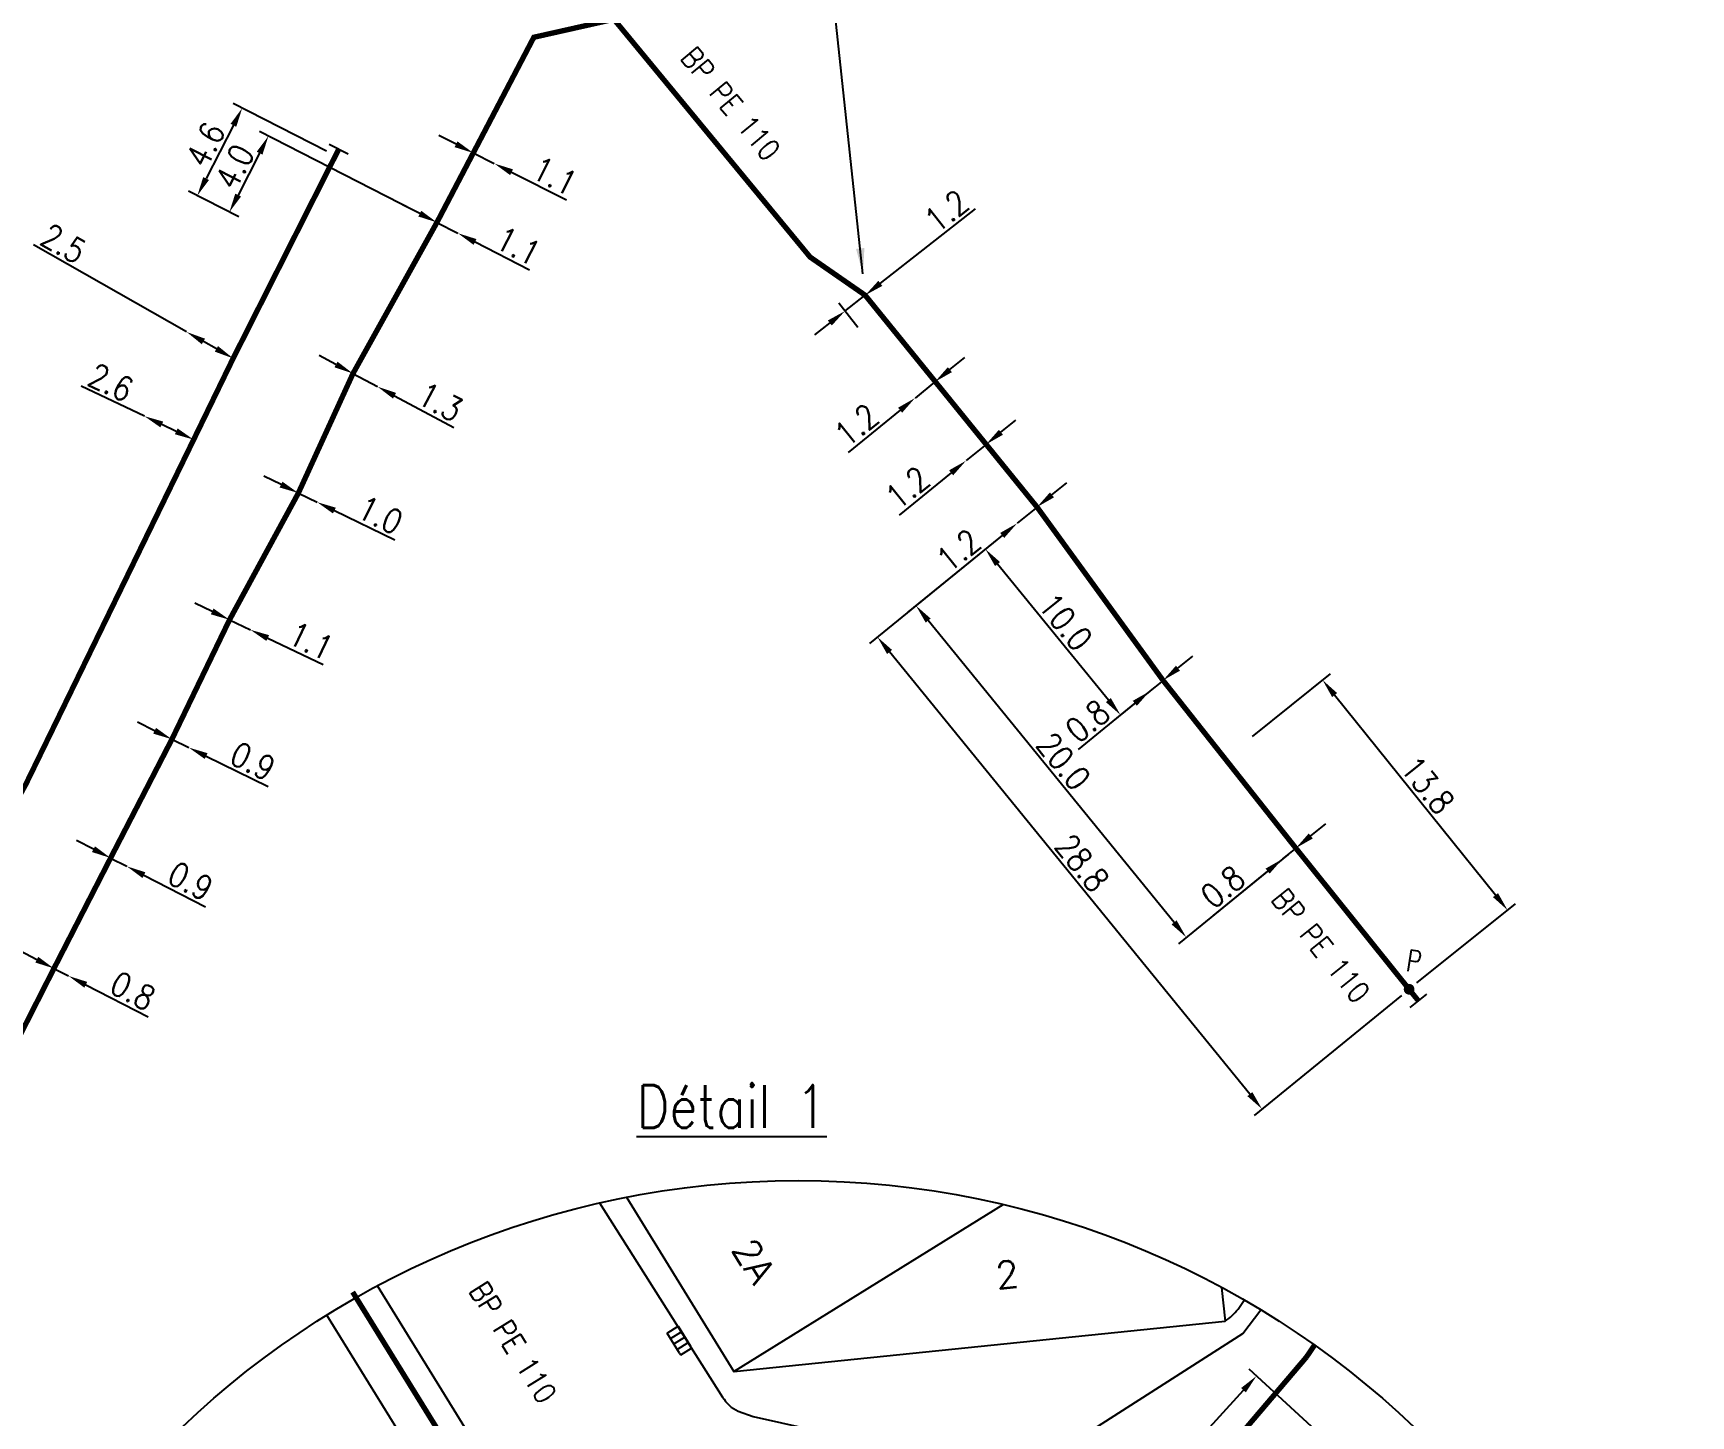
# Model space of a CAD drawing. Header units: millimetres. Extents: x 183997 to 185000, y 127999 to 129007.
# Drawn here: x 184591 to 184668.5, y 128123.1 to 128187.7 of the extents above; entities that cross this region are included whole.
import ezdxf
from ezdxf.enums import TextEntityAlignment as Align

# ---------------------------------------------------------------- set-up
doc = ezdxf.new("R2010")
doc.units = ezdxf.units.MM
doc.header["$PDMODE"] = 34
doc.linetypes.add('L_25_AP', pattern=[2000, 1000, 1000])
doc.linetypes.add('L_25_PE', pattern=[2000, 1000, 1000])
doc.layers.get('0').update_dxf_attribs({"linetype": 'CONTINUOUS'})
doc.layers.get('DEFPOINTS').update_dxf_attribs({"linetype": 'CONTINUOUS'})
for name, color, linetype in [('L_150', 1, 'CONTINUOUS'), ('L_300', 7, 'CONTINUOUS'), ('L_340', 7, 'CONTINUOUS'), ('L_900', 7, 'CONTINUOUS')]:
    doc.layers.add(name, color=color, linetype=linetype)
doc.styles.add('G_ROMANS', font='ROMANS.SHX', dxfattribs={"width": 0.75})
doc.styles.get("Standard").update_dxf_attribs({"font": 'romans.shx', "width": 0.85})
doc.dimstyles.get("Standard").update_dxf_attribs({"dimtxt": 1.5, "dimasz": 1.2, "dimexe": 0.625, "dimexo": 0.625, "dimgap": 0.25, "dimtad": 1, "dimdec": 1, "dimzin": 0, "dimdsep": 46, "dimtxsty": 'Standard', "dimcen": -0.5, "dimadec": 0, "dimazin": 0, "dimtfac": 1, "dimtdec": 1, "dimtmove": 0, "dimatfit": 3, "dimfxl": 0, "dimtolj": 1, "dimtzin": 0, "dimarcsym": 0})

# ---------------------------------------------------------------- blocks, each defined once
blk = doc.blocks.new('*D146')
at = {"layer": 'DEFPOINTS', "color": 0, "linetype": 'Continuous', "transparency": 16777216}
for p in [(184633.162, 128171.447), (184632.231, 128170.689), (184632.231, 128170.689)]:
    blk.add_point(p, dxfattribs=at)
at = {"layer": 'L_150', "color": 0, "linetype": 'Continuous', "lineweight": -2, "transparency": 16777216}
for p, q in [((184633.86, 128172.015), (184634.557, 128172.584)), ((184633.162, 128171.447), (184632.231, 128170.689)), ((184631.534, 128170.121), (184629.098, 128168.136))]:
    blk.add_line(p, q, dxfattribs=at)
at = {"layer": 'L_150', "color": 0, "linetype": 'Continuous', "transparency": 16777216}
for points in [[(184633.765, 128172.132), (184633.954, 128171.899), (184633.162, 128171.447)], [(184631.439, 128170.237), (184631.628, 128170.004), (184632.231, 128170.689)]]:
    blk.add_solid(points, dxfattribs=at)
at = {"layer": 'L_150', "color": 0, "linetype": 'Continuous', "transparency": 16777216, "insert": (184629.493, 128169.426), "char_height": 1.125, "attachment_point": 5, "rotation": 39.16659}
blk.add_mtext('\\A1;1.2', dxfattribs=at)
blk = doc.blocks.new('*D147')
at = {"layer": 'DEFPOINTS', "color": 0, "linetype": 'Continuous', "transparency": 16777216}
for p in [(184635.547, 128168.519), (184634.616, 128167.761), (184634.616, 128167.761)]:
    blk.add_point(p, dxfattribs=at)
at = {"layer": 'L_150', "color": 0, "linetype": 'Continuous', "lineweight": -2, "transparency": 16777216}
for p, q in [((184636.245, 128169.088), (184636.942, 128169.656)), ((184635.547, 128168.519), (184634.616, 128167.761)), ((184633.919, 128167.193), (184631.483, 128165.209))]:
    blk.add_line(p, q, dxfattribs=at)
at = {"layer": 'L_150', "color": 0, "linetype": 'Continuous', "transparency": 16777216}
for points in [[(184636.15, 128169.204), (184636.339, 128168.971), (184635.547, 128168.519)], [(184633.824, 128167.309), (184634.013, 128167.077), (184634.616, 128167.761)]]:
    blk.add_solid(points, dxfattribs=at)
at = {"layer": 'L_150', "color": 0, "linetype": 'Continuous', "transparency": 16777216, "insert": (184631.878, 128166.498), "char_height": 1.125, "attachment_point": 5, "rotation": 39.16659}
blk.add_mtext('\\A1;1.2', dxfattribs=at)
blk = doc.blocks.new('*D148')
at = {"layer": 'DEFPOINTS', "color": 0, "linetype": 'Continuous', "transparency": 16777216}
for p in [(184629.9, 128175.493), (184628.956, 128174.753), (184629.846, 128173.617)]:
    blk.add_point(p, dxfattribs=at)
at = {"layer": 'L_150', "color": 0, "linetype": 'Continuous', "lineweight": -2, "transparency": 16777216}
for p, q in [((184630.608, 128176.048), (184635.049, 128179.531)), ((184629.557, 128173.986), (184628.667, 128175.122)), ((184628.956, 128174.753), (184629.9, 128175.493)), ((184628.248, 128174.197), (184627.539, 128173.642))]:
    blk.add_line(p, q, dxfattribs=at)
at = {"layer": 'L_150', "color": 0, "linetype": 'Continuous', "transparency": 16777216}
for points in [[(184630.516, 128176.167), (184630.701, 128175.93), (184629.9, 128175.493)], [(184628.155, 128174.315), (184628.34, 128174.079), (184628.956, 128174.753)]]:
    blk.add_solid(points, dxfattribs=at)
at = {"layer": 'L_150', "color": 0, "linetype": 'Continuous', "transparency": 16777216, "insert": (184633.705, 128179.43), "char_height": 1.125, "attachment_point": 5, "rotation": 38.10242}
blk.add_mtext('\\A1;1.2', dxfattribs=at)
blk = doc.blocks.new('L_340_07')
at = {"color": 0, "linetype": 'Continuous', "const_width": 0.25, "flags": 128}
blk.add_lwpolyline([(0, 0), (0.35, 0)], dxfattribs=at)
at = {"color": 0, "linetype": 'Continuous', "flags": 128}
blk.add_lwpolyline([(0.35, -0.5), (0.35, 0.5)], dxfattribs=at)
at = {"color": 0, "linetype": 'Continuous', "width": 0.75, "flags": 3}
for tag, p in [('DEF_LEG', (0.723, -3.465)), ('DEF_COUP', (0.723, -5.965)), ('DEF_TYPE', (0.723, -8.465))]:
    blk.add_attdef(tag, text='', height=1.2, dxfattribs=at).set_placement(p, align=Align.MIDDLE)
blk = doc.blocks.new('L_300_12')
at = {"color": 0, "linetype": 'Continuous', "const_width": 0.248, "flags": 128}
blk.add_lwpolyline([(-0.126, 0, 1), (0.126, 0, 1)], format="xyb", close=True, dxfattribs=at)
at = {"color": 0, "linetype": 'Continuous', "style": 'G_ROMANS', "width": 0.75}
blk.add_text('P', height=1, dxfattribs=at).set_placement((0, 1.331), align=Align.MIDDLE)
at = {"color": 0, "linetype": 'Continuous', "width": 0.75, "flags": 3}
for tag, p in [('DEF_LEG', (0, -5)), ('DEF_COUP', (0, -7.5)), ('DEF_TYPE', (0, -10))]:
    blk.add_attdef(tag, text='', height=1.2, dxfattribs=at).set_placement(p, align=Align.MIDDLE)
blk = doc.blocks.new('*D1305')
at = {"layer": 'DEFPOINTS', "color": 0, "linetype": 'Continuous', "transparency": 16777216}
for p in [(184648.186, 128124.97), (184653.056, 128120.516), (184629.883, 128101.597)]:
    blk.add_point(p, dxfattribs=at)
at = {"layer": 'L_900', "color": 0, "linetype": 'Continuous', "lineweight": -2, "transparency": 16777216}
for p, q in [((184652.71, 128120.832), (184647.84, 128125.287)), ((184628.815, 128103.794), (184647.579, 128124.306)), ((184629.537, 128101.913), (184627.862, 128103.446))]:
    blk.add_line(p, q, dxfattribs=at)
at = {"layer": 'L_900', "color": 0, "linetype": 'Continuous', "transparency": 16777216}
for points in [[(184647.468, 128124.408), (184647.689, 128124.205), (184648.186, 128124.97)], [(184628.704, 128103.895), (184628.926, 128103.692), (184628.208, 128103.13)]]:
    blk.add_solid(points, dxfattribs=at)
at = {"layer": 'L_900', "color": 0, "linetype": 'Continuous', "transparency": 16777216, "insert": (184637.643, 128114.556), "char_height": 1.125, "attachment_point": 5, "rotation": 47.55014}
blk.add_mtext('\\A1;14.8', dxfattribs=at)
blk = doc.blocks.new('*D473')
at = {"layer": 'DEFPOINTS', "color": 0, "linetype": 'Continuous', "transparency": 16777216}
for p in [(184598.189, 128173.777), (184598.189, 128173.777), (184600.363, 128172.542)]:
    blk.add_point(p, dxfattribs=at)
at = {"layer": 'L_150', "color": 0, "linetype": 'Continuous', "lineweight": -2, "transparency": 16777216}
for p, q in [((184598.189, 128173.777), (184591.031, 128177.842)), ((184599.58, 128172.987), (184598.972, 128173.333))]:
    blk.add_line(p, q, dxfattribs=at)
at = {"layer": 'L_150', "color": 0, "linetype": 'Continuous', "transparency": 16777216}
for points in [[(184599.046, 128173.463), (184598.898, 128173.202), (184598.189, 128173.777)], [(184599.654, 128173.117), (184599.506, 128172.856), (184600.363, 128172.542)]]:
    blk.add_solid(points, dxfattribs=at)
at = {"layer": 'L_150', "color": 0, "linetype": 'Continuous', "transparency": 16777216, "insert": (184592.436, 128177.907), "char_height": 1.125, "attachment_point": 5, "rotation": 330.4049}
blk.add_mtext('\\A1;2.5', dxfattribs=at)
blk = doc.blocks.new('*D475')
at = {"layer": 'DEFPOINTS', "color": 0, "linetype": 'Continuous', "transparency": 16777216}
for p in [(184600.186, 128179.377), (184601.04, 128178.939), (184609.886, 128178.897)]:
    blk.add_point(p, dxfattribs=at)
at = {"layer": 'L_150', "color": 0, "linetype": 'Continuous', "lineweight": -2, "transparency": 16777216}
for p, q in [((184609.469, 128179.111), (184601.594, 128183.15)), ((184601.601, 128182.135), (184600.597, 128180.178)), ((184600.623, 128179.153), (184599.769, 128179.591))]:
    blk.add_line(p, q, dxfattribs=at)
at = {"layer": 'L_150', "color": 0, "linetype": 'Continuous', "transparency": 16777216}
for points in [[(184601.467, 128182.204), (184601.734, 128182.067), (184602.011, 128182.936)], [(184600.463, 128180.246), (184600.73, 128180.109), (184600.186, 128179.377)]]:
    blk.add_solid(points, dxfattribs=at)
at = {"layer": 'L_150', "color": 0, "linetype": 'Continuous', "transparency": 16777216, "insert": (184600.431, 128181.499), "char_height": 1.125, "attachment_point": 5, "rotation": 62.84719}
blk.add_mtext('\\A1;4.0', dxfattribs=at)
blk = doc.blocks.new('*D476')
at = {"layer": 'DEFPOINTS', "color": 0, "linetype": 'Continuous', "transparency": 16777216}
for p in [(184596.215, 128169.839), (184596.215, 128169.839), (184598.517, 128168.743)]:
    blk.add_point(p, dxfattribs=at)
at = {"layer": 'L_150', "color": 0, "linetype": 'Continuous', "lineweight": -2, "transparency": 16777216}
for p, q in [((184596.215, 128169.839), (184593.254, 128171.248)), ((184597.704, 128169.13), (184597.027, 128169.453))]:
    blk.add_line(p, q, dxfattribs=at)
at = {"layer": 'L_150', "color": 0, "linetype": 'Continuous', "transparency": 16777216}
for points in [[(184597.092, 128169.588), (184596.963, 128169.317), (184596.215, 128169.839)], [(184597.769, 128169.266), (184597.64, 128168.995), (184598.517, 128168.743)]]:
    blk.add_solid(points, dxfattribs=at)
at = {"layer": 'L_150', "color": 0, "linetype": 'Continuous', "transparency": 16777216, "insert": (184594.65, 128171.414), "char_height": 1.125, "attachment_point": 5, "rotation": 334.54634}
blk.add_mtext('\\A1;2.6', dxfattribs=at)
blk = doc.blocks.new('*D477')
at = {"layer": 'DEFPOINTS', "color": 0, "linetype": 'Continuous', "transparency": 16777216}
for p in [(184591.988, 128144.022), (184592.673, 128143.671), (184592.673, 128143.671)]:
    blk.add_point(p, dxfattribs=at)
at = {"layer": 'L_150', "color": 0, "linetype": 'Continuous', "lineweight": -2, "transparency": 16777216}
for p, q in [((184591.187, 128144.433), (184590.386, 128144.844)), ((184591.988, 128144.022), (184592.673, 128143.671)), ((184593.474, 128143.26), (184596.391, 128141.764))]:
    blk.add_line(p, q, dxfattribs=at)
at = {"layer": 'L_150', "color": 0, "linetype": 'Continuous', "transparency": 16777216}
for points in [[(184591.255, 128144.566), (184591.119, 128144.3), (184591.988, 128144.022)], [(184593.542, 128143.394), (184593.405, 128143.127), (184592.673, 128143.671)]]:
    blk.add_solid(points, dxfattribs=at)
at = {"layer": 'L_150', "color": 0, "linetype": 'Continuous', "transparency": 16777216, "insert": (184595.675, 128142.974), "char_height": 1.125, "attachment_point": 5, "rotation": 332.85216}
blk.add_mtext('\\A1;0.8', dxfattribs=at)
blk = doc.blocks.new('*D478')
at = {"layer": 'DEFPOINTS', "color": 0, "linetype": 'Continuous', "transparency": 16777216}
for p in [(184605.138, 128182.007), (184598.687, 128180.146), (184601.04, 128178.939)]:
    blk.add_point(p, dxfattribs=at)
at = {"layer": 'L_340', "color": 0, "linetype": 'Continuous', "lineweight": -2, "transparency": 16777216}
for p, q in [((184604.721, 128182.221), (184600.369, 128184.453)), ((184600.375, 128183.438), (184599.097, 128180.947)), ((184600.623, 128179.153), (184598.27, 128180.36))]:
    blk.add_line(p, q, dxfattribs=at)
at = {"layer": 'L_340', "color": 0, "linetype": 'Continuous', "transparency": 16777216}
for points in [[(184600.242, 128183.507), (184600.509, 128183.37), (184600.786, 128184.239)], [(184598.964, 128181.015), (184599.231, 128180.878), (184598.687, 128180.146)]]:
    blk.add_solid(points, dxfattribs=at)
at = {"layer": 'L_340', "color": 0, "linetype": 'Continuous', "transparency": 16777216, "insert": (184599.069, 128182.535), "char_height": 1.125, "attachment_point": 5, "rotation": 62.84719}
blk.add_mtext('\\A1;4.6', dxfattribs=at)
blk = doc.blocks.new('*D481')
at = {"layer": 'DEFPOINTS', "color": 0, "linetype": 'Continuous', "transparency": 16777216}
for p in [(184609.886, 128178.897), (184610.865, 128178.395), (184610.865, 128178.395)]:
    blk.add_point(p, dxfattribs=at)
at = {"layer": 'L_150', "color": 0, "linetype": 'Continuous', "lineweight": -2, "transparency": 16777216}
for p, q in [((184609.085, 128179.308), (184608.285, 128179.719)), ((184609.886, 128178.897), (184610.865, 128178.395)), ((184611.666, 128177.985), (184614.218, 128176.675))]:
    blk.add_line(p, q, dxfattribs=at)
at = {"layer": 'L_150', "color": 0, "linetype": 'Continuous', "transparency": 16777216}
for points in [[(184609.154, 128179.441), (184609.017, 128179.175), (184609.886, 128178.897)], [(184611.734, 128178.118), (184611.597, 128177.851), (184610.865, 128178.395)]]:
    blk.add_solid(points, dxfattribs=at)
at = {"layer": 'L_150', "color": 0, "linetype": 'Continuous', "transparency": 16777216, "insert": (184613.685, 128177.792), "char_height": 1.125, "attachment_point": 5, "rotation": 332.84719}
blk.add_mtext('\\A1;1.1', dxfattribs=at)
blk = doc.blocks.new('*D482')
at = {"layer": 'DEFPOINTS', "color": 0, "linetype": 'Continuous', "transparency": 16777216}
for p in [(184594.636, 128149.186), (184595.392, 128148.797), (184595.392, 128148.797)]:
    blk.add_point(p, dxfattribs=at)
at = {"layer": 'L_150', "color": 0, "linetype": 'Continuous', "lineweight": -2, "transparency": 16777216}
for p, q in [((184593.836, 128149.598), (184593.036, 128150.009)), ((184594.636, 128149.186), (184595.392, 128148.797)), ((184596.192, 128148.385), (184599.067, 128146.906))]:
    blk.add_line(p, q, dxfattribs=at)
at = {"layer": 'L_150', "color": 0, "linetype": 'Continuous', "transparency": 16777216}
for points in [[(184593.904, 128149.731), (184593.767, 128149.464), (184594.636, 128149.186)], [(184596.261, 128148.519), (184596.124, 128148.252), (184595.392, 128148.797)]]:
    blk.add_solid(points, dxfattribs=at)
at = {"layer": 'L_150', "color": 0, "linetype": 'Continuous', "transparency": 16777216, "insert": (184598.373, 128148.107), "char_height": 1.125, "attachment_point": 5, "rotation": 332.77654}
blk.add_mtext('\\A1;0.9', dxfattribs=at)
blk = doc.blocks.new('*D483')
at = {"layer": 'DEFPOINTS', "color": 0, "linetype": 'Continuous', "transparency": 16777216}
for p in [(184597.501, 128154.737), (184598.291, 128154.348), (184598.291, 128154.348)]:
    blk.add_point(p, dxfattribs=at)
at = {"layer": 'L_150', "color": 0, "linetype": 'Continuous', "lineweight": -2, "transparency": 16777216}
for p, q in [((184596.694, 128155.134), (184595.886, 128155.531)), ((184597.501, 128154.737), (184598.291, 128154.348)), ((184599.099, 128153.951), (184601.999, 128152.523))]:
    blk.add_line(p, q, dxfattribs=at)
at = {"layer": 'L_150', "color": 0, "linetype": 'Continuous', "transparency": 16777216}
for points in [[(184596.76, 128155.269), (184596.628, 128154.999), (184597.501, 128154.737)], [(184599.165, 128154.085), (184599.032, 128153.816), (184598.291, 128154.348)]]:
    blk.add_solid(points, dxfattribs=at)
at = {"layer": 'L_150', "color": 0, "linetype": 'Continuous', "transparency": 16777216, "insert": (184601.284, 128153.711), "char_height": 1.125, "attachment_point": 5, "rotation": 333.79856}
blk.add_mtext('\\A1;0.9', dxfattribs=at)
blk = doc.blocks.new('*D484')
at = {"layer": 'DEFPOINTS', "color": 0, "linetype": 'Continuous', "transparency": 16777216}
for p in [(184600.194, 128160.323), (184601.168, 128159.856), (184601.168, 128159.856)]:
    blk.add_point(p, dxfattribs=at)
at = {"layer": 'L_150', "color": 0, "linetype": 'Continuous', "lineweight": -2, "transparency": 16777216}
for p, q in [((184599.383, 128160.712), (184598.571, 128161.101)), ((184600.194, 128160.323), (184601.168, 128159.856)), ((184601.98, 128159.467), (184604.566, 128158.226))]:
    blk.add_line(p, q, dxfattribs=at)
at = {"layer": 'L_150', "color": 0, "linetype": 'Continuous', "transparency": 16777216}
for points in [[(184599.448, 128160.847), (184599.318, 128160.577), (184600.194, 128160.323)], [(184602.044, 128159.602), (184601.915, 128159.332), (184601.168, 128159.856)]]:
    blk.add_solid(points, dxfattribs=at)
at = {"layer": 'L_150', "color": 0, "linetype": 'Continuous', "transparency": 16777216, "insert": (184604.003, 128159.328), "char_height": 1.125, "attachment_point": 5, "rotation": 334.3787}
blk.add_mtext('\\A1;1.1', dxfattribs=at)
blk = doc.blocks.new('*D485')
at = {"layer": 'DEFPOINTS', "color": 0, "linetype": 'Continuous', "transparency": 16777216}
for p in [(184603.412, 128166.247), (184604.284, 128165.822), (184604.284, 128165.822)]:
    blk.add_point(p, dxfattribs=at)
at = {"layer": 'L_150', "color": 0, "linetype": 'Continuous', "lineweight": -2, "transparency": 16777216}
for p, q in [((184602.603, 128166.641), (184601.794, 128167.035)), ((184603.412, 128166.247), (184604.284, 128165.822)), ((184605.093, 128165.428), (184607.918, 128164.052))]:
    blk.add_line(p, q, dxfattribs=at)
at = {"layer": 'L_150', "color": 0, "linetype": 'Continuous', "transparency": 16777216}
for points in [[(184602.668, 128166.776), (184602.537, 128166.506), (184603.412, 128166.247)], [(184605.159, 128165.563), (184605.027, 128165.293), (184604.284, 128165.822)]]:
    blk.add_solid(points, dxfattribs=at)
at = {"layer": 'L_150', "color": 0, "linetype": 'Continuous', "transparency": 16777216, "insert": (184607.238, 128165.217), "char_height": 1.125, "attachment_point": 5, "rotation": 334.03168}
blk.add_mtext('\\A1;1.0', dxfattribs=at)
blk = doc.blocks.new('*D486')
at = {"layer": 'DEFPOINTS', "color": 0, "linetype": 'Continuous', "transparency": 16777216}
for p in [(184605.963, 128171.832), (184607.11, 128171.22), (184607.11, 128171.22)]:
    blk.add_point(p, dxfattribs=at)
at = {"layer": 'L_150', "color": 0, "linetype": 'Continuous', "lineweight": -2, "transparency": 16777216}
for p, q in [((184605.169, 128172.256), (184604.375, 128172.68)), ((184605.963, 128171.832), (184607.11, 128171.22)), ((184607.904, 128170.796), (184610.676, 128169.316))]:
    blk.add_line(p, q, dxfattribs=at)
at = {"layer": 'L_150', "color": 0, "linetype": 'Continuous', "transparency": 16777216}
for points in [[(184605.24, 128172.388), (184605.099, 128172.124), (184605.963, 128171.832)], [(184607.975, 128170.928), (184607.833, 128170.664), (184607.11, 128171.22)]]:
    blk.add_solid(points, dxfattribs=at)
at = {"layer": 'L_150', "color": 0, "linetype": 'Continuous', "transparency": 16777216, "insert": (184610.04, 128170.506), "char_height": 1.125, "attachment_point": 5, "rotation": 331.90396}
blk.add_mtext('\\A1;1.3', dxfattribs=at)
blk = doc.blocks.new('*D487')
at = {"layer": 'DEFPOINTS', "color": 0, "linetype": 'Continuous', "transparency": 16777216}
for p in [(184611.586, 128182.144), (184612.568, 128181.65), (184612.568, 128181.65)]:
    blk.add_point(p, dxfattribs=at)
at = {"layer": 'L_150', "color": 0, "linetype": 'Continuous', "lineweight": -2, "transparency": 16777216}
for p, q in [((184610.782, 128182.549), (184609.978, 128182.954)), ((184611.586, 128182.144), (184612.568, 128181.65)), ((184613.372, 128181.245), (184615.935, 128179.955))]:
    blk.add_line(p, q, dxfattribs=at)
at = {"layer": 'L_150', "color": 0, "linetype": 'Continuous', "transparency": 16777216}
for points in [[(184610.849, 128182.683), (184610.714, 128182.415), (184611.586, 128182.144)], [(184613.44, 128181.379), (184613.305, 128181.111), (184612.568, 128181.65)]]:
    blk.add_solid(points, dxfattribs=at)
at = {"layer": 'L_150', "color": 0, "linetype": 'Continuous', "transparency": 16777216, "insert": (184615.393, 128181.068), "char_height": 1.125, "attachment_point": 5, "rotation": 333.28178}
blk.add_mtext('\\A1;1.1', dxfattribs=at)
blk = doc.blocks.new('*D488')
at = {"layer": 'DEFPOINTS', "color": 0, "linetype": 'Continuous', "transparency": 16777216}
for p in [(184637.932, 128165.591), (184637.002, 128164.833), (184637.002, 128164.833)]:
    blk.add_point(p, dxfattribs=at)
at = {"layer": 'L_150', "color": 0, "linetype": 'Continuous', "lineweight": -2, "transparency": 16777216}
for p, q in [((184638.63, 128166.16), (184639.327, 128166.728)), ((184637.932, 128165.591), (184637.002, 128164.833)), ((184636.304, 128164.265), (184633.868, 128162.281))]:
    blk.add_line(p, q, dxfattribs=at)
at = {"layer": 'L_150', "color": 0, "linetype": 'Continuous', "transparency": 16777216}
for points in [[(184638.535, 128166.276), (184638.724, 128166.043), (184637.932, 128165.591)], [(184636.209, 128164.381), (184636.398, 128164.149), (184637.002, 128164.833)]]:
    blk.add_solid(points, dxfattribs=at)
at = {"layer": 'L_150', "color": 0, "linetype": 'Continuous', "transparency": 16777216, "insert": (184634.263, 128163.57), "char_height": 1.125, "attachment_point": 5, "rotation": 39.16659}
blk.add_mtext('\\A1;1.2', dxfattribs=at)
blk = doc.blocks.new('*D489')
at = {"layer": 'DEFPOINTS', "color": 0, "linetype": 'Continuous', "transparency": 16777216}
for p in [(184637.002, 128164.833), (184632.275, 128160.983), (184650.026, 128149.647)]:
    blk.add_point(p, dxfattribs=at)
at = {"layer": 'L_150', "color": 0, "linetype": 'Continuous', "lineweight": -2, "transparency": 16777216}
for p, q in [((184636.638, 128164.537), (184631.912, 128160.687)), ((184644.338, 128146.175), (184632.844, 128160.286)), ((184649.662, 128149.351), (184644.543, 128145.181))]:
    blk.add_line(p, q, dxfattribs=at)
at = {"layer": 'L_150', "color": 0, "linetype": 'Continuous', "transparency": 16777216}
for points in [[(184632.96, 128160.38), (184632.727, 128160.191), (184632.275, 128160.983)], [(184644.455, 128146.27), (184644.222, 128146.08), (184644.907, 128145.477)]]:
    blk.add_solid(points, dxfattribs=at)
at = {"layer": 'L_150', "color": 0, "linetype": 'Continuous', "transparency": 16777216, "insert": (184639.172, 128153.704), "char_height": 1.125, "attachment_point": 5, "rotation": 309.16659}
blk.add_mtext('\\A1;20.0', dxfattribs=at)
blk = doc.blocks.new('*D490')
at = {"layer": 'DEFPOINTS', "color": 0, "linetype": 'Continuous', "transparency": 16777216}
for p in [(184637.002, 128164.833), (184635.518, 128163.625), (184643.82, 128157.49)]:
    blk.add_point(p, dxfattribs=at)
at = {"layer": 'L_150', "color": 0, "linetype": 'Continuous', "lineweight": -2, "transparency": 16777216}
for p, q in [((184636.638, 128164.537), (184635.154, 128163.329)), ((184641.265, 128156.569), (184636.086, 128162.927)), ((184643.457, 128157.194), (184641.47, 128155.575))]:
    blk.add_line(p, q, dxfattribs=at)
at = {"layer": 'L_150', "color": 0, "linetype": 'Continuous', "transparency": 16777216}
for points in [[(184636.202, 128163.022), (184635.97, 128162.832), (184635.518, 128163.625)], [(184641.381, 128156.664), (184641.149, 128156.475), (184641.833, 128155.872)]]:
    blk.add_solid(points, dxfattribs=at)
at = {"layer": 'L_150', "color": 0, "linetype": 'Continuous', "transparency": 16777216, "insert": (184639.257, 128160.222), "char_height": 1.125, "attachment_point": 5, "rotation": 309.16659}
blk.add_mtext('\\A1;10.0', dxfattribs=at)
blk = doc.blocks.new('*D491')
at = {"layer": 'DEFPOINTS', "color": 0, "linetype": 'Continuous', "transparency": 16777216}
for p in [(184637.002, 128164.833), (184630.473, 128159.515), (184655.321, 128143.049)]:
    blk.add_point(p, dxfattribs=at)
at = {"layer": 'L_300', "color": 0, "linetype": 'Continuous', "lineweight": -2, "transparency": 16777216}
for p, q in [((184636.638, 128164.537), (184630.109, 128159.219)), ((184647.879, 128138.148), (184631.041, 128158.817)), ((184654.957, 128142.753), (184648.084, 128137.154))]:
    blk.add_line(p, q, dxfattribs=at)
at = {"layer": 'L_300', "color": 0, "linetype": 'Continuous', "transparency": 16777216}
for points in [[(184631.157, 128158.912), (184630.925, 128158.723), (184630.473, 128159.515)], [(184647.995, 128138.243), (184647.762, 128138.053), (184648.447, 128137.45)]]:
    blk.add_solid(points, dxfattribs=at)
at = {"layer": 'L_300', "color": 0, "linetype": 'Continuous', "transparency": 16777216, "insert": (184640.041, 128148.956), "char_height": 1.125, "attachment_point": 5, "rotation": 309.16659}
blk.add_mtext('\\A1;28.8', dxfattribs=at)
blk = doc.blocks.new('*D492')
at = {"layer": 'DEFPOINTS', "color": 0, "linetype": 'Continuous', "transparency": 16777216}
for p in [(184650.026, 128149.647), (184649.406, 128149.142), (184649.406, 128149.142)]:
    blk.add_point(p, dxfattribs=at)
at = {"layer": 'L_150', "color": 0, "linetype": 'Continuous', "lineweight": -2, "transparency": 16777216}
for p, q in [((184650.724, 128150.216), (184651.421, 128150.784)), ((184650.026, 128149.647), (184649.406, 128149.142)), ((184648.708, 128148.574), (184646.166, 128146.503))]:
    blk.add_line(p, q, dxfattribs=at)
at = {"layer": 'L_150', "color": 0, "linetype": 'Continuous', "transparency": 16777216}
for points in [[(184650.629, 128150.332), (184650.818, 128150.099), (184650.026, 128149.647)], [(184648.613, 128148.69), (184648.803, 128148.457), (184649.406, 128149.142)]]:
    blk.add_solid(points, dxfattribs=at)
at = {"layer": 'L_150', "color": 0, "linetype": 'Continuous', "transparency": 16777216, "insert": (184646.614, 128147.835), "char_height": 1.125, "attachment_point": 5, "rotation": 39.16659}
blk.add_mtext('\\A1;0.8', dxfattribs=at)
blk = doc.blocks.new('*D493')
at = {"layer": 'DEFPOINTS', "color": 0, "linetype": 'Continuous', "transparency": 16777216}
for p in [(184643.82, 128157.49), (184643.2, 128156.985), (184643.2, 128156.985)]:
    blk.add_point(p, dxfattribs=at)
at = {"layer": 'L_150', "color": 0, "linetype": 'Continuous', "lineweight": -2, "transparency": 16777216}
for p, q in [((184644.518, 128158.059), (184645.216, 128158.627)), ((184643.82, 128157.49), (184643.2, 128156.985)), ((184642.502, 128156.417), (184639.848, 128154.254))]:
    blk.add_line(p, q, dxfattribs=at)
at = {"layer": 'L_150', "color": 0, "linetype": 'Continuous', "transparency": 16777216}
for points in [[(184644.423, 128158.175), (184644.613, 128157.942), (184643.82, 128157.49)], [(184642.408, 128156.533), (184642.597, 128156.3), (184643.2, 128156.985)]]:
    blk.add_solid(points, dxfattribs=at)
at = {"layer": 'L_150', "color": 0, "linetype": 'Continuous', "transparency": 16777216, "insert": (184640.297, 128155.587), "char_height": 1.125, "attachment_point": 5, "rotation": 39.16659}
blk.add_mtext('\\A1;0.8', dxfattribs=at)
blk = doc.blocks.new('*D494')
at = {"layer": 'DEFPOINTS', "color": 0, "linetype": 'Continuous', "transparency": 16777216}
for p in [(184651.276, 128157.504), (184647.635, 128154.577), (184655.321, 128143.049)]:
    blk.add_point(p, dxfattribs=at)
at = {"layer": 'L_300', "color": 0, "linetype": 'Continuous', "lineweight": -2, "transparency": 16777216}
for p, q in [((184648, 128154.871), (184651.642, 128157.798)), ((184659.358, 128147.45), (184651.84, 128156.803)), ((184655.686, 128143.343), (184660.288, 128147.042))]:
    blk.add_line(p, q, dxfattribs=at)
at = {"layer": 'L_300', "color": 0, "linetype": 'Continuous', "transparency": 16777216}
for points in [[(184651.957, 128156.897), (184651.723, 128156.709), (184651.276, 128157.504)], [(184659.475, 128147.544), (184659.241, 128147.356), (184659.922, 128146.748)]]:
    blk.add_solid(points, dxfattribs=at)
at = {"layer": 'L_300', "color": 0, "linetype": 'Continuous', "transparency": 16777216, "insert": (184656.184, 128152.596), "char_height": 1.125, "attachment_point": 5, "rotation": 308.79297}
blk.add_mtext('\\A1;13.8', dxfattribs=at)

msp = doc.modelspace()

# ---------------------------------------------------------------- linework, layer by layer
at = {"layer": 'L_150', "linetype": 'L_25_PE', "const_width": 0.25, "flags": 128}
msp.add_lwpolyline([(184578.442, 128129.337), (184583.236, 128126.913), (184583.49, 128127.402), (184586.01, 128132.25), (184591.988, 128144.022), (184594.636, 128149.186), (184597.501, 128154.737), (184600.194, 128160.323), (184603.412, 128166.247), (184605.963, 128171.832), (184609.886, 128178.897), (184614.416, 128187.553), (184618.158, 128188.394), (184627.325, 128177.279), (184629.9, 128175.493), (184637.932, 128165.591), (184643.82, 128157.49), (184650.026, 128149.647), (184655.321, 128143.049), (184655.534, 128142.784)], dxfattribs=at)
at = {"layer": 'L_150', "linetype": 'L_25_AP', "const_width": 0.25, "flags": 128}
msp.add_lwpolyline([(184538.862, 128056.584), (184541.089, 128060.848), (184542.08, 128060.66), (184549.261, 128073.783), (184549.261, 128073.783), (184554.751, 128084.34), (184554.751, 128084.34), (184560.194, 128094.913), (184560.194, 128094.913), (184562.614, 128099.451), (184562.614, 128099.451), (184565.296, 128104.478), (184565.296, 128104.478), (184570.563, 128114.227), (184575.338, 128123.13), (184575.338, 128123.13), (184578.442, 128129.337), (184580.141, 128132.735), (184585.014, 128142.264), (184588.465, 128148.623), (184590.675, 128152.634), (184598.517, 128168.743), (184600.363, 128172.542), (184605.138, 128182.007), (184605.138, 128182.007)], dxfattribs=at)
at = {"layer": 'L_900', "color": 252}
for p, q in [((184623.758, 128125.175), (184636.348, 128132.99)), ((184646.558, 128129.112), (184646.72, 128127.539)), ((184620.644, 128126.979), (184621.153, 128127.297)), ((184620.802, 128126.725), (184621.311, 128127.043)), ((184621.153, 128127.297), (184621.735, 128126.364)), ((184621.226, 128126.046), (184620.644, 128126.979)), ((184620.961, 128126.471), (184621.47, 128126.788)), ((184621.12, 128126.216), (184621.629, 128126.534)), ((184621.279, 128125.962), (184621.788, 128126.279)), ((184621.788, 128126.279), (184621.735, 128126.364)), ((184621.226, 128126.046), (184621.279, 128125.962))]:
    msp.add_line(p, q, dxfattribs=at)
at = {"layer": 'L_900', "color": 252, "flags": 128}
for points in [[(184618.75, 128133.328), (184623.758, 128125.175), (184646.72, 128127.539, 0.078733), (184647.327, 128128.095), (184647.615, 128128.522)], [(184617.483, 128133.059), (184623.237, 128123.989, 0.1629), (184623.965, 128123.33), (184624.671, 128123.08), (184636.297, 128120.473, 0.1496), (184637.271, 128120.509), (184637.864, 128120.751), (184647.557, 128126.953), (184648.389, 128128.065)], [(184597.087, 128063.065), (184599.189, 128065.83), (184622.446, 128102.145, 0.1998), (184622.526, 128103.6, 0.0804), (184621.615, 128105.654), (184607.112, 128129.185)]]:
    msp.add_lwpolyline(points, format="xyb", dxfattribs=at)
at = {"layer": 'L_900', "color": 1, "linetype": 'Continuous', "const_width": 0.25, "flags": 128}
msp.add_lwpolyline([(184623.855, 128111.334), (184620.697, 128116.436), (184613.243, 128117.087), (184605.948, 128128.895)], dxfattribs=at)
at = {"layer": 'L_900', "color": 252}
msp.add_lwpolyline([(184590.523, 128071.722), (184597.922, 128067.074), (184609.142, 128084.931), (184619.656, 128103.44), (184614.552, 128111.924), (184604.736, 128127.814)], dxfattribs=at)
at = {"layer": 'L_900', "color": 1, "linetype": 'Continuous', "const_width": 0.25, "flags": 128}
msp.add_lwpolyline([(184599.9, 128060.468), (184616.525, 128084.257), (184623.64, 128094.028), (184629.883, 128101.597), (184650.513, 128125.844), (184650.513, 128125.844, 0.002427), (184650.901, 128126.416)], format="xyb", dxfattribs=at)
at = {"layer": 'L_900'}
msp.add_circle((184626.767, 128092.385), 41.72, dxfattribs=at)

# ---------------------------------------------------------------- block references
at = {"layer": 'L_300', "rotation": 350.3853279241688}
msp.add_blockref('L_300_12', (184655.321, 128143.049), dxfattribs=at)
at = {"layer": 'L_340'}
for p, rotation in [((184605.138, 128182.007), 63.22576416096416), ((184655.534, 128142.784), 308.7473731148975)]:
    msp.add_blockref('L_340_07', p, dxfattribs=dict(at, rotation=rotation))

# ---------------------------------------------------------------- texts
at = {"layer": 'L_150', "linetype": 'Continuous', "width": 0.85}
for rotation, p in [(309.51431, (184623.606, 128184.449)), (308.79297, (184651.191, 128145.087))]:
    msp.add_text('BP PE 110', height=1, rotation=rotation, dxfattribs=at).set_placement(p, align=Align.MIDDLE)
at = {"layer": 'L_900', "color": 252}
for s, rotation, p in [('2A', 301.558, (184624.693, 128130.356)), ('2', 5.87745, (184636.537, 128129.723))]:
    msp.add_text(s, height=1.25, rotation=rotation, dxfattribs=at).set_placement(p, align=Align.MIDDLE)
at = {"layer": 'L_900', "color": 1, "linetype": 'Continuous', "width": 0.85}
msp.add_text('BP PE 110', height=1, rotation=301.7589, dxfattribs=at).set_placement((184613.438, 128126.541), align=Align.MIDDLE)
at = {"layer": 'L_900', "insert": (184619.22, 128138.569), "char_height": 2, "attachment_point": 1}
msp.add_mtext_dynamic_manual_height_columns('{\\LDétail 1}', width=19.15508, gutter_width=5, heights=[0], dxfattribs=at)

# ---------------------------------------------------------------- dimensions: what is measured, and where the dimension line sits
at = {"layer": 'L_150', "linetype": 'Continuous'}
for base, p1, p2, angle, override, picture, middle in [((184600.186, 128179.377), (184609.886, 128178.897), (184601.04, 128178.939), 62.84719, {"dimscale": 0.75}, '*D475', (184601.099, 128181.157)), ((184612.568, 128181.65), (184611.586, 128182.144), (184612.568, 128181.65), 153.28178, {"dimscale": 0.75, "dimlfac": 1, "dimlunit": 2, "dimatfit": 0}, '*D487', (184615.055, 128180.398)), ((184628.956, 128174.753), (184629.9, 128175.493), (184629.846, 128173.617), 38.10242, {"dimscale": 0.75, "dimatfit": 0}, '*D148', (184634.167, 128178.839)), ((184598.189, 128173.777), (184600.363, 128172.542), (184598.189, 128173.777), 330.4049, {"dimscale": 0.75}, '*D473', (184592.065, 128177.255)), ((184610.865, 128178.395), (184609.886, 128178.897), (184610.865, 128178.395), 152.84719, {"dimscale": 0.75, "dimlfac": 1, "dimlunit": 2, "dimatfit": 0}, '*D481', (184613.343, 128177.125)), ((184596.215, 128169.839), (184598.517, 128168.743), (184596.215, 128169.839), 334.54634, {"dimscale": 0.75}, '*D476', (184594.328, 128170.737)), ((184607.11, 128171.22), (184605.963, 128171.832), (184607.11, 128171.22), 151.90396, {"dimscale": 0.75, "dimlfac": 1, "dimlunit": 2, "dimatfit": 0}, '*D486', (184609.687, 128169.844)), ((184632.231, 128170.689), (184633.162, 128171.447), (184632.231, 128170.689), 39.16659, {"dimscale": 0.75, "dimatfit": 0}, '*D146', (184629.967, 128168.844)), ((184634.616, 128167.761), (184635.547, 128168.519), (184634.616, 128167.761), 39.16659, {"dimscale": 0.75, "dimatfit": 0}, '*D147', (184632.352, 128165.916)), ((184604.284, 128165.822), (184603.412, 128166.247), (184604.284, 128165.822), 154.03168, {"dimscale": 0.75, "dimlfac": 1, "dimlunit": 2, "dimatfit": 0}, '*D485', (184606.91, 128164.543)), ((184637.002, 128164.833), (184637.932, 128165.591), (184637.002, 128164.833), 39.16659, {"dimscale": 0.75, "dimlfac": 1, "dimlunit": 2, "dimatfit": 0}, '*D488', (184634.737, 128162.989)), ((184601.168, 128159.856), (184600.194, 128160.323), (184601.168, 128159.856), 154.3787, {"dimscale": 0.75, "dimlfac": 1, "dimlunit": 2, "dimatfit": 0}, '*D484', (184603.679, 128158.652)), ((184643.2, 128156.985), (184643.82, 128157.49), (184643.2, 128156.985), 39.16659, {"dimscale": 0.75, "dimatfit": 0}, '*D493', (184640.77, 128155.006)), ((184598.291, 128154.348), (184597.501, 128154.737), (184598.291, 128154.348), 153.79856, {"dimscale": 0.75, "dimatfit": 0}, '*D483', (184600.953, 128153.038)), ((184649.406, 128149.142), (184650.026, 128149.647), (184649.406, 128149.142), 39.16659, {"dimscale": 0.75, "dimlfac": 1, "dimlunit": 2, "dimatfit": 0}, '*D492', (184647.088, 128147.254)), ((184595.392, 128148.797), (184594.6362, 128149.1858), (184595.392, 128148.797), 152.77654, {"dimscale": 0.75, "dimatfit": 0}, '*D482', (184598.0299, 128147.4399)), ((184592.673, 128143.671), (184591.988, 128144.022), (184592.673, 128143.671), 152.85216, {"dimscale": 0.75, "dimlfac": 1, "dimlunit": 2, "dimatfit": 0}, '*D477', (184595.333, 128142.307))]:
    dim = msp.add_linear_dim(base=base, p1=p1, p2=p2, angle=angle, dimstyle='Standard', override=override, dxfattribs=at)
    dim.commit()
    dim.dimension.update_dxf_attribs({"geometry": picture, "text_midpoint": middle, "dimtype": 160})
for base, p1, picture, middle in [((184632.275, 128160.983), (184650.026, 128149.647), '*D489', (184639.172, 128153.704)), ((184635.518, 128163.625), (184643.82, 128157.49), '*D490', (184639.257, 128160.222))]:
    dim = msp.add_linear_dim(base=base, p1=p1, p2=(184637.002, 128164.833), angle=309.16659, dimstyle='Standard', override={"dimscale": 0.75, "dimatfit": 0}, dxfattribs=at)
    dim.commit()
    dim.dimension.update_dxf_attribs({"geometry": picture, "text_midpoint": middle})
at = {"layer": 'L_300', "linetype": 'Continuous'}
dim = msp.add_linear_dim(base=(184630.473, 128159.515), p1=(184655.321, 128143.049), p2=(184637.002, 128164.833), angle=309.16659, text='28.8', dimstyle='Standard', override={"dimscale": 0.75, "dimatfit": 0}, dxfattribs=at)
dim.commit()
dim.dimension.update_dxf_attribs({"geometry": '*D491', "text_midpoint": (184639.46, 128148.483), "dimtype": 160})
dim = msp.add_linear_dim(base=(184651.276, 128157.504), p1=(184655.321, 128143.049), p2=(184647.635, 128154.577), angle=308.79297, dimstyle='Standard', override={"dimscale": 0.75, "dimatfit": 0}, dxfattribs=at)
dim.commit()
dim.dimension.update_dxf_attribs({"geometry": '*D494', "text_midpoint": (184656.184, 128152.596)})
at = {"layer": 'L_340', "linetype": 'Continuous'}
dim = msp.add_linear_dim(base=(184598.687, 128180.146), p1=(184605.138, 128182.007), p2=(184601.04, 128178.939), angle=62.84719, dimstyle='Standard', override={"dimscale": 0.75}, dxfattribs=at)
dim.commit()
dim.dimension.update_dxf_attribs({"geometry": '*D478', "text_midpoint": (184599.736, 128182.193), "dimtype": 160})
at = {"layer": 'L_900', "color": 1, "linetype": 'Continuous'}
dim = msp.add_linear_dim(base=(184648.186, 128124.97), p1=(184629.883, 128101.597), p2=(184653.056, 128120.516), angle=227.55014, text='14.8', dimstyle='Standard', override={"dimscale": 0.75, "dimatfit": 0}, dxfattribs=at)
dim.commit()
dim.dimension.update_dxf_attribs({"geometry": '*D1305', "text_midpoint": (184637.643, 128114.556)})

# ---------------------------------------------------------------- leaders
at = {"layer": 'L_150', "linetype": 'Continuous'}
msp.add_leader([(184629.796, 128176.488), (184627.581, 128197.184)], dimstyle='Standard', dxfattribs=at)

doc.saveas('drawing.dxf')
